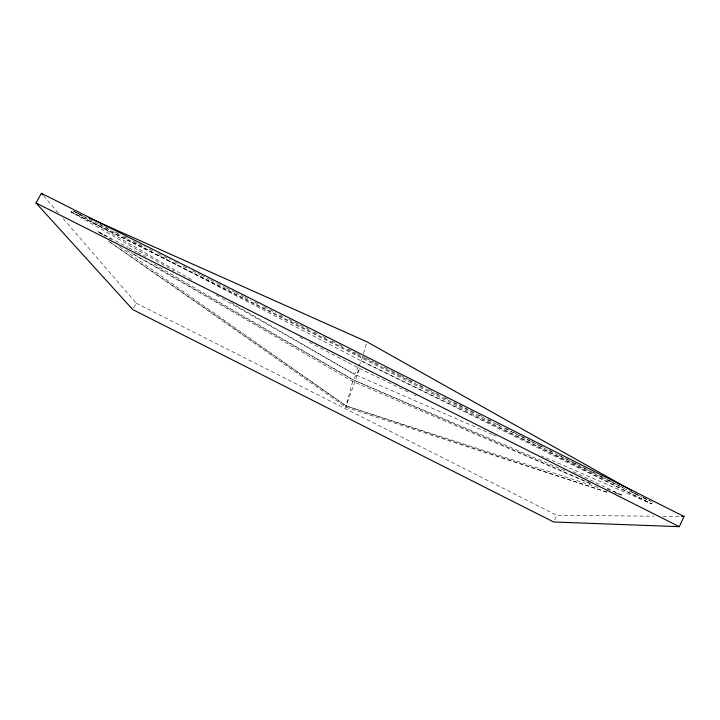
<?xml version="1.0" encoding="UTF-8"?>
<svg xmlns="http://www.w3.org/2000/svg" width="720" height="720" viewBox="0 0 720 720"><rect width="100%" height="100%" fill="white"/><g stroke="black" fill="none" stroke-linecap="round" stroke-linejoin="round"><path stroke-width="0.54" stroke-dasharray="3.6 2.7" d="M358.92 365.751L361.35 360.963L363.186 354.573M363.492 353.502L366.867 341.775M652.401 502.173L651.609 503.874L541.629 455.922M554.58 520.092L556.839 515.34L653.886 516.195M358.434 366.705L354.546 374.355L221.049 297.855M133.767 307.773L136.242 303.183L62.55 217.836M662.805 516.276L680.652 516.438M598.059 487.422L346.383 406.053L108.279 240.921L345.798 407.214L607.95 492.507M615.123 492.93L621.522 495L571.959 471.069M606.861 492.084L346.383 406.053L118.305 245.862M564.804 470.664L353.403 379.944L131.292 252.765M607.086 488.808L621.522 495M590.841 483.804L352.674 381.384L126.342 250.137M492.291 434.412L354.546 374.355L230.211 302.166M493.317 434.862L496.395 436.203M589.896 483.192L353.403 379.944L151.47 262.665M408.105 391.959L359.559 368.514L306.864 340.938M414.171 394.884L416.196 395.865M77.85 213.345L361.35 360.963L642.294 497.277M643.302 497.763L649.368 500.706M361.35 360.963L651.609 503.874L70.983 211.851L71.883 210.231L76.851 212.823M580.986 466.515L70.983 211.851L174.276 271.044M581.985 467.019L606.132 479.07M607.131 479.574L615.186 483.588M616.185 484.092L623.232 487.611L618.255 485.001M631.278 491.625L639.324 495.648M643.347 497.655L649.386 500.67M75.897 212.256L78.912 213.768M79.92 214.272L85.941 217.305M99 223.875L104.022 226.395M105.021 226.899L111.051 229.932M115.065 231.957L120.087 234.477M124.11 236.502L129.132 239.022M133.146 241.047L145.197 247.104M149.22 249.129L154.242 251.649M158.256 253.674L170.307 259.731M174.33 261.756L179.352 264.276M183.366 266.301L188.388 268.83M192.402 270.846L200.439 274.887M201.447 275.391L209.475 279.432M210.483 279.936L216.513 282.969M217.512 283.473L225.549 287.514M226.557 288.018L234.585 292.059M235.593 292.563L243.63 296.604M244.629 297.108L250.659 300.141M254.673 302.157L259.695 304.686M263.718 306.711L268.74 309.231M269.739 309.735L275.769 312.768M279.783 314.793L284.805 317.313M288.819 319.338L309.915 329.94M313.929 331.965L318.951 334.485M322.974 336.51L327.996 339.03M332.01 341.055L335.025 342.567M339.039 344.592L344.061 347.112M348.084 349.137L356.112 353.178M357.12 353.682L365.157 357.723M366.156 358.227L374.193 362.268M375.201 362.772L379.215 364.788M384.237 367.317L390.267 370.35M391.266 370.854L399.303 374.895M400.311 375.399L408.339 379.44M409.347 379.944L415.377 382.977M419.391 384.993L422.406 386.514M428.427 389.538L431.442 391.059M435.456 393.075L440.478 395.604M444.501 397.62L449.523 400.149M453.537 402.165L474.633 412.776M478.647 414.792L483.669 417.321M487.683 419.346L492.705 421.866M496.728 423.891L499.743 425.403M505.764 428.436L511.794 431.46M512.793 431.973L520.83 436.014M521.838 436.518L529.866 440.559M530.874 441.063L538.911 445.104M539.91 445.608L543.933 447.624M548.955 450.153L552.969 452.169M558.999 455.202L564.021 457.731M565.02 458.235L573.057 462.276M574.065 462.78L580.086 465.813M584.109 467.829L587.115 469.35M591.138 471.366L596.16 473.895M600.174 475.911L605.196 478.44M609.21 480.456L614.232 482.985M634.32 493.083L639.342 495.612M643.365 497.628L651.393 501.669M136.242 303.183L556.839 515.34M102.672 234.882L98.073 231.651L127.899 247.266M128.889 247.788L136.845 251.946M137.844 252.468L145.791 256.635M299.907 337.293L302.886 338.85M216.18 295.056L220.077 297.297M73.827 211.365L192.33 280.17M98.073 231.651L111.663 239.553M43.578 195.858L58.905 213.606M352.674 381.384L345.798 407.214L359.559 368.514L352.674 381.384"/><path stroke-width="1.08" d="M679.311 526.671L684 516.465L41.391 193.329L36 202.986L132.777 309.609L553.68 522L679.311 526.671L36 202.986M681.768 516.447L684 516.465M88.272 217.539L366.867 341.775L631.863 490.644M41.391 193.329L42.849 195.012"/></g></svg>
